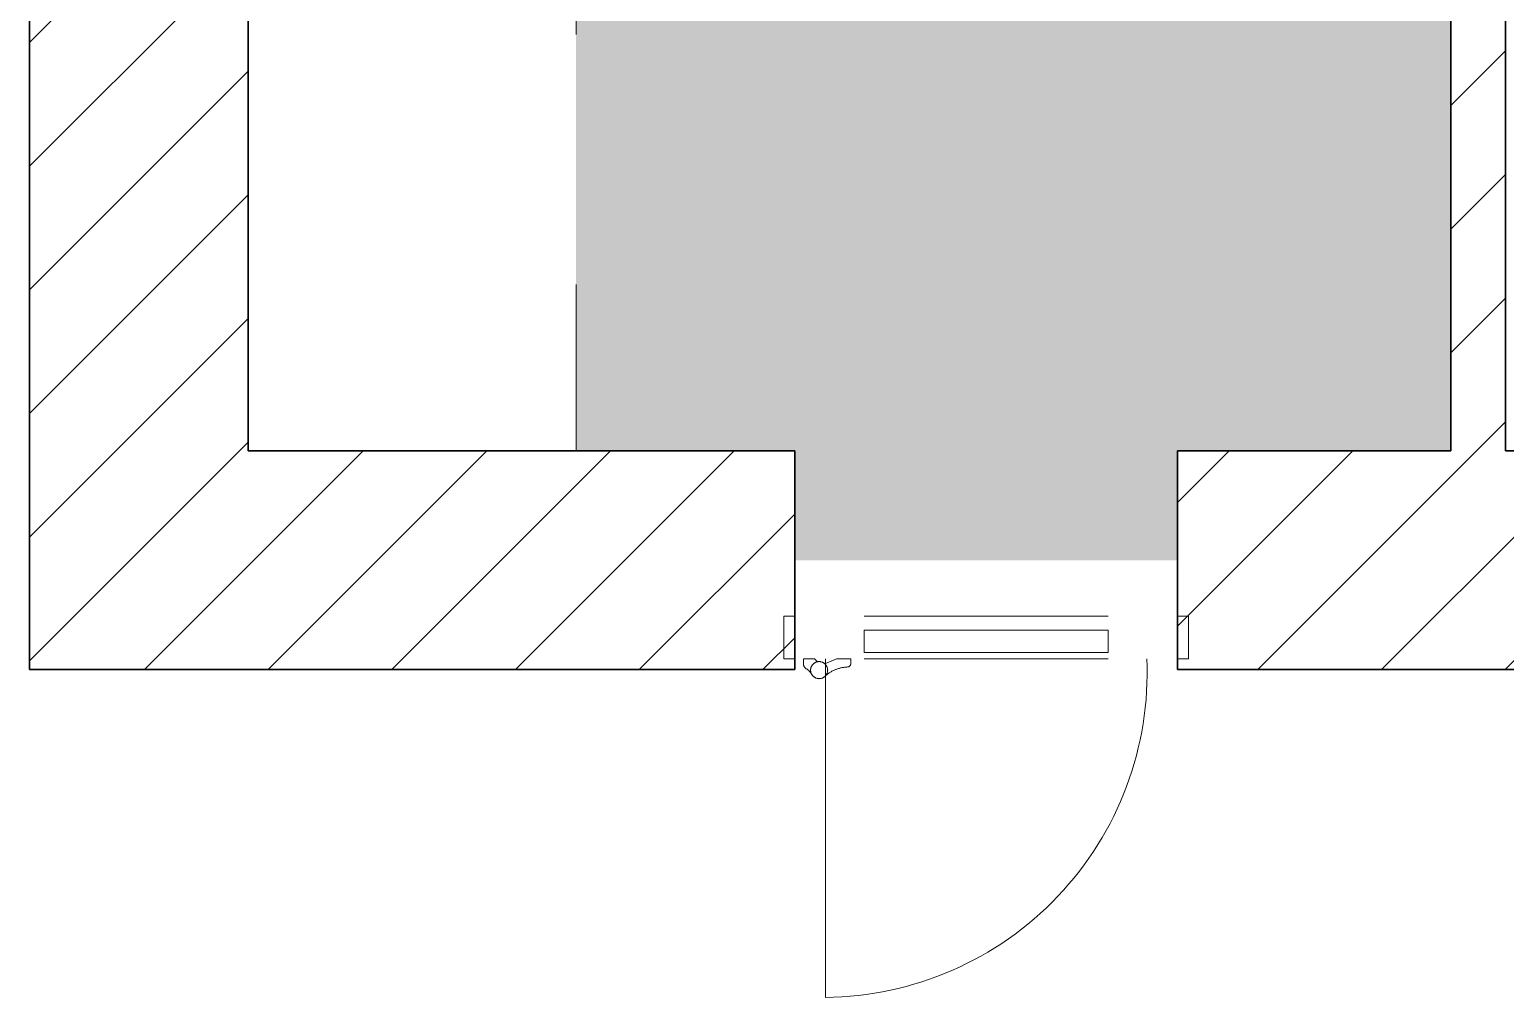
# Model space of a CAD drawing. Header units: millimetres. Extents: x 1680 to 166026, y 35966 to 91121.
# Drawn here: x 39245 to 41945, y 44181 to 45952 of the extents above; entities that cross this region are included whole.
import ezdxf

# ---------------------------------------------------------------- set-up
doc = ezdxf.new("R2010")
doc.units = ezdxf.units.MM
doc.linetypes.add('Aligning Line', pattern=[6, 3, -3])
doc.linetypes.add('IMPORT-ACAD_ISO03W100', pattern=[762, 304.8, -457.2])
for name, color, linetype, lineweight in [('A-AREA-PATT', 32, 'Continuous', 18), ('A-DETL-GENF', 252, 'Continuous', 18), ('A-DOOR', 31, 'Continuous', 18), ('A-DOOR-OPNG', 31, 'Continuous', 18), ('A-GENM', 13, 'Continuous', 18), ('A-WALL', 255, 'Continuous', 18), ('A-WALL-PATT', 111, 'Continuous', 50)]:
    doc.layers.add(name, color=color, linetype=linetype, lineweight=lineweight)
pattern_1 = [(45, (43209.95, 59171.05), (-113.137, 113.137), [])]

# ---------------------------------------------------------------- blocks, each defined once
blk = doc.blocks.new('Aluprof_MB-78EI_I_Alu_Fire-Rated-Door-Sgl-Outward-Opening-with-Fanlight_ENG - EI60 900x2000-V3-mebel yerləşmə planı')
at = {"layer": 'A-DETL-GENF'}
for p, q in [((-223, -102), (223, -102)), ((-223, -128), (-201, -128)), ((-223, -169), (-223, -128)), ((201, -128), (-201, -128)), ((223, -128), (201, -128)), ((223, -169), (223, -128)), ((-201, -169), (-223, -169)), ((-223, -180), (223, -180)), ((201, -169), (-201, -169)), ((201, -169), (223, -169))]:
    blk.add_line(p, q, dxfattribs=at)
at = {"layer": 'A-DOOR'}
for p, q in [((-350, -102), (-370, -102)), ((-370, -102), (-370, -180)), ((-350, -180), (-350, -102)), ((370, -102), (350, -102)), ((350, -102), (350, -180)), ((370, -180), (370, -102)), ((-370, -180), (-350, -180)), ((350, -180), (370, -180))]:
    blk.add_line(p, q, dxfattribs=at)
at = {"layer": 'A-DOOR-OPNG'}
blk.add_line((-294, -180), (-294, -800), dxfattribs=at)
blk.add_arc((-299.9, -205.6), 594.4, 270.5674, 2.4675, dxfattribs=at)
at = {"layer": 'A-GENM', "color": 7, "linetype": 'IMPORT-ACAD_ISO03W100'}
for p, q in [((-334, -180), (-314, -180)), ((-334, -189.5), (-334, -180)), ((-334, -180), (-314, -180)), ((-334, -189.5), (-334, -180)), ((-334, -180), (-314, -180)), ((-334, -189.5), (-334, -180)), ((-314, -180), (-308.3, -185.7)), ((-314, -180), (-308.3, -185.7)), ((-314, -180), (-308.3, -185.7)), ((-295, -189.5), (-273.7, -180)), ((-295, -189.5), (-273.7, -180)), ((-295, -189.5), (-273.7, -180)), ((-273.7, -180), (-247.7, -180)), ((-273.7, -180), (-247.7, -180)), ((-273.7, -180), (-247.7, -180)), ((-247.7, -180), (-247.7, -189.2)), ((-247.7, -180), (-247.7, -189.2)), ((-247.7, -180), (-247.7, -189.2))]:
    blk.add_line(p, q, dxfattribs=at)
blk.add_circle((-305.5, -201), 15.6, dxfattribs=at)
blk.add_circle((-305.5, -201), 15.6, dxfattribs=at)
blk.add_circle((-305.5, -201), 15.6, dxfattribs=at)
for centre, radius, start, end in [((-323.4, -189.5), 10.7, 180, 231.217), ((-323.4, -189.5), 10.7, 180, 231.217), ((-323.4, -189.5), 10.7, 180, 231.217), ((-345.6, -224.6), 31, 30.4622, 59.8047), ((-345.6, -224.6), 31, 30.4622, 59.8047), ((-345.6, -224.6), 31, 30.4622, 59.8047), ((-251.2, -259.2), 64, 92.0221, 133.0058), ((-251.2, -259.2), 64, 92.0221, 133.0058), ((-251.2, -259.2), 64, 92.0221, 133.0058), ((-253.7, -189.2), 6, 272.0221, 0), ((-253.7, -189.2), 6, 272.0221, 0), ((-253.7, -189.2), 6, 272.0221, 0)]:
    blk.add_arc(centre, radius, start, end, dxfattribs=at)
blk = doc.blocks.new('Generic Models 4 - Generic Models 3-330148-mebel yerləşmə planı')
at = {"layer": 'A-GENM', "color": 253, "linetype": 'IMPORT-ACAD_ISO03W100'}
for p, q in [((-2965.3, -11569.8), (-3565.3, -11569.8)), ((-2965.3, -13989.8), (-2965.3, -11569.8))]:
    blk.add_line(p, q, dxfattribs=at)

msp = doc.modelspace()

# ---------------------------------------------------------------- hatches: boundary and pattern name
at = {"layer": 'A-AREA-PATT'}
msp.add_hatch(color=133, dxfattribs=at).paths.add_polyline_path([(40644.6, 44981.2), (41344.6, 44981.2), (41344.6, 45181.2), (41844.6, 45181.2), (41844.6, 47601.2), (40244.6, 47601.2), (40244.6, 45181.2), (40644.6, 45181.2)], flags=0)
at = {"layer": 'A-WALL-PATT', "lineweight": 18}
h = msp.add_hatch(dxfattribs=at)
h.set_pattern_fill('FP_1', color=256, style=0, pattern_type=2)
h.set_pattern_definition(pattern_1)
h.paths.add_polyline_path([(39644.6, 45181.2), (39644.6, 47931.2), (39244.6, 47931.2), (39244.6, 45181.2)], flags=0)
h.paths.add_polyline_path([(39244.6, 49531.2), (39644.6, 49531.2), (39644.6, 52411.2), (39244.6, 52411.2), (39244.6, 50032.2)], flags=0)
h.paths.add_polyline_path([(39244.6, 54011.2), (39644.6, 54011.2), (39644.6, 56891.2), (39244.6, 56891.2), (39244.6, 55418.6)], flags=0)
h.paths.add_polyline_path([(39244.6, 58491.2), (39644.6, 58491.2), (39644.6, 62821.2), (39244.6, 62821.2), (39244.6, 59009.5)], flags=0)
h.paths.add_polyline_path([(39644.6, 64421.2), (39644.6, 65581.2), (39244.6, 65581.2), (39244.6, 64421.2), (39612.9, 64421.2)], flags=0)
h = msp.add_hatch(dxfattribs=at)
h.set_pattern_fill('FP_1', color=256, style=0, pattern_type=2)
h.set_pattern_definition(pattern_1)
h.paths.add_polyline_path([(41844.6, 45181.2), (41944.6, 45181.2), (41944.6, 47601.2), (41844.6, 47601.2), (41844.6, 45255.2)], flags=0)
h = msp.add_hatch(dxfattribs=at)
h.set_pattern_fill('FP_1', color=256, style=0, pattern_type=2)
h.set_pattern_definition(pattern_1)
h.paths.add_polyline_path([(46904.6, 44781.2), (46904.6, 45181.2), (45564.6, 45181.2), (45564.6, 44781.2), (46723.8, 44781.2)], flags=0)
h.paths.add_polyline_path([(44559.6, 44781.2), (44564.6, 44781.2), (44564.6, 45181.2), (43314.6, 45181.2), (43314.6, 44781.2), (44250.5, 44781.2)], flags=0)
h.paths.add_polyline_path([(42086.3, 44781.2), (42314.6, 44781.2), (42314.6, 45181.2), (41344.6, 45181.2), (41344.6, 44781.2), (41777.1, 44781.2)], flags=0)
h.paths.add_polyline_path([(40644.6, 44781.2), (40644.6, 45181.2), (39244.6, 45181.2), (39244.6, 44781.2), (40540.4, 44781.2)], flags=0)

# ---------------------------------------------------------------- linework, layer by layer
at = {"layer": 'A-WALL', "lineweight": 30}
for p, q in [((39244.6, 47931.2), (39244.6, 44781.2)), ((39644.6, 45181.2), (39644.6, 47931.2)), ((41844.6, 47601.2), (41844.6, 45181.2)), ((41944.6, 45181.2), (41944.6, 47601.2)), ((40644.6, 45181.2), (39644.6, 45181.2)), ((40644.6, 44781.2), (40644.6, 45181.2)), ((41844.6, 45181.2), (41344.6, 45181.2)), ((41344.6, 45181.2), (41344.6, 44781.2)), ((42314.6, 45181.2), (41944.6, 45181.2)), ((39244.6, 44781.2), (40644.6, 44781.2)), ((41344.6, 44781.2), (42314.6, 44781.2))]:
    msp.add_line(p, q, dxfattribs=at)

# ---------------------------------------------------------------- block references
at = {"layer": 'A-DOOR', "linetype": 'Aligning Line'}
msp.add_blockref('Aluprof_MB-78EI_I_Alu_Fire-Rated-Door-Sgl-Outward-Opening-with-Fanlight_ENG - EI60 900x2000-V3-mebel yerləşmə planı', (40994.6, 44981.2), dxfattribs=at)
at = {"layer": 'A-GENM', "color": 253, "linetype": 'IMPORT-ACAD_ISO03W100'}
msp.add_blockref('Generic Models 4 - Generic Models 3-330148-mebel yerləşmə planı', (43209.9, 59171.1), dxfattribs=at)

doc.saveas('drawing.dxf')
